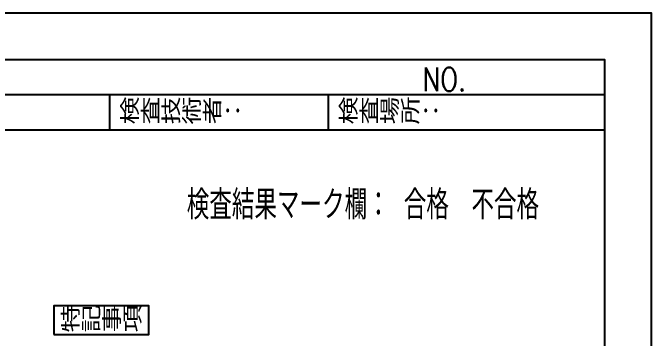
# Model space of a CAD drawing. Header units: millimetres. Extents: x 0 to 29624, y 0 to 14691.
# Drawn here: x 5638 to 6728, y 8948 to 9504 of the extents above; entities that cross this region are included whole.
import ezdxf

# ---------------------------------------------------------------- set-up
doc = ezdxf.new("R2010")
doc.units = ezdxf.units.MM
doc.header["$LTSCALE"] = 5
doc.layers.get('0').update_dxf_attribs({"color": 255})
doc.layers.add('LAYER6', color=7, linetype='Continuous')
doc.layers.add('寸法', color=4, linetype='Continuous')
doc.styles.get("Standard").update_dxf_attribs({"font": 'simplex.shx', "width": 0.7, "height": 2.5, "bigfont": '@extfont2.shx'})
doc.styles.add('SUNPOU', font='simplex.shx', dxfattribs={"width": 0.7, "bigfont": 'extfont2.shx'})

msp = doc.modelspace()

# ---------------------------------------------------------------- linework, layer by layer
at = {"linetype": 'Continuous', "lineweight": -3}
for p, q in [((3444, 9364), (6648, 9364)), ((5804, 9304), (5804, 9364)), ((6177.301, 9304), (6177.301, 9364)), ((3444, 9304), (6648, 9304))]:
    msp.add_line(p, q, dxfattribs=at)
for points in [[(3364, 9504), (6728, 9504), (6728, 7128), (3364, 7128)], [(3444, 9424), (6648, 9424), (6648, 7208), (3444, 7208)]]:
    msp.add_lwpolyline(points, close=True, dxfattribs=at)
at = {"layer": '寸法', "linetype": 'Continuous'}
msp.add_lwpolyline([(5707.842, 8954.083), (5870.205, 8954.083), (5870.205, 9002.827), (5707.842, 9002.827)], close=True, dxfattribs=at)

# ---------------------------------------------------------------- texts
at = {"layer": 'LAYER6', "color": 0, "linetype": 'Continuous', "lineweight": -3, "width": 0.8}
for s, p in [('NO.', (6337.789, 9370.209)), ('検査技術者：', (5819.744, 9314.926)), ('検査場所：', (6193.044, 9314.926)), ('特記事項', (5718.638, 8959.433))]:
    msp.add_text(s, height=40, dxfattribs=at).set_placement(p)
at = {"layer": 'LAYER6', "color": 0, "linetype": 'Continuous', "lineweight": -3, "style": 'SUNPOU', "width": 0.7}
msp.add_text('検査結果マーク欄： 合格\u3000不合格', height=50, dxfattribs=at).set_placement((5935.011, 9150.796))

doc.saveas('drawing.dxf')
